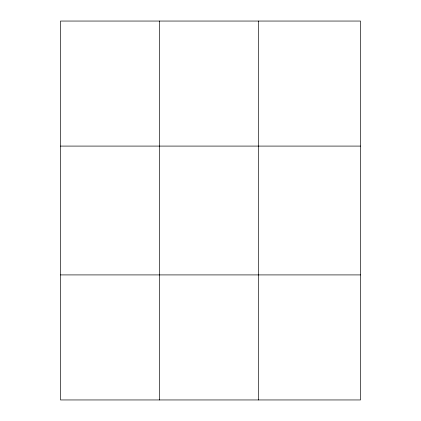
<?xml version="1.0" encoding="UTF-8"?>
<svg xmlns="http://www.w3.org/2000/svg" width="421" height="421" viewBox="0 0 421 421"><rect width="100%" height="100%" fill="white"/><g stroke="black" fill="none" stroke-linecap="round" stroke-linejoin="round"><path stroke-width="0.63" d="M159.496 399.95L159.496 21.05M258.505 399.95L258.505 21.05M360.508 146.087L360.508 21.05L60.492 21.05L60.492 399.95L360.508 399.95L360.508 146.087L60.492 146.087M60.492 274.913L360.508 274.913"/></g></svg>
